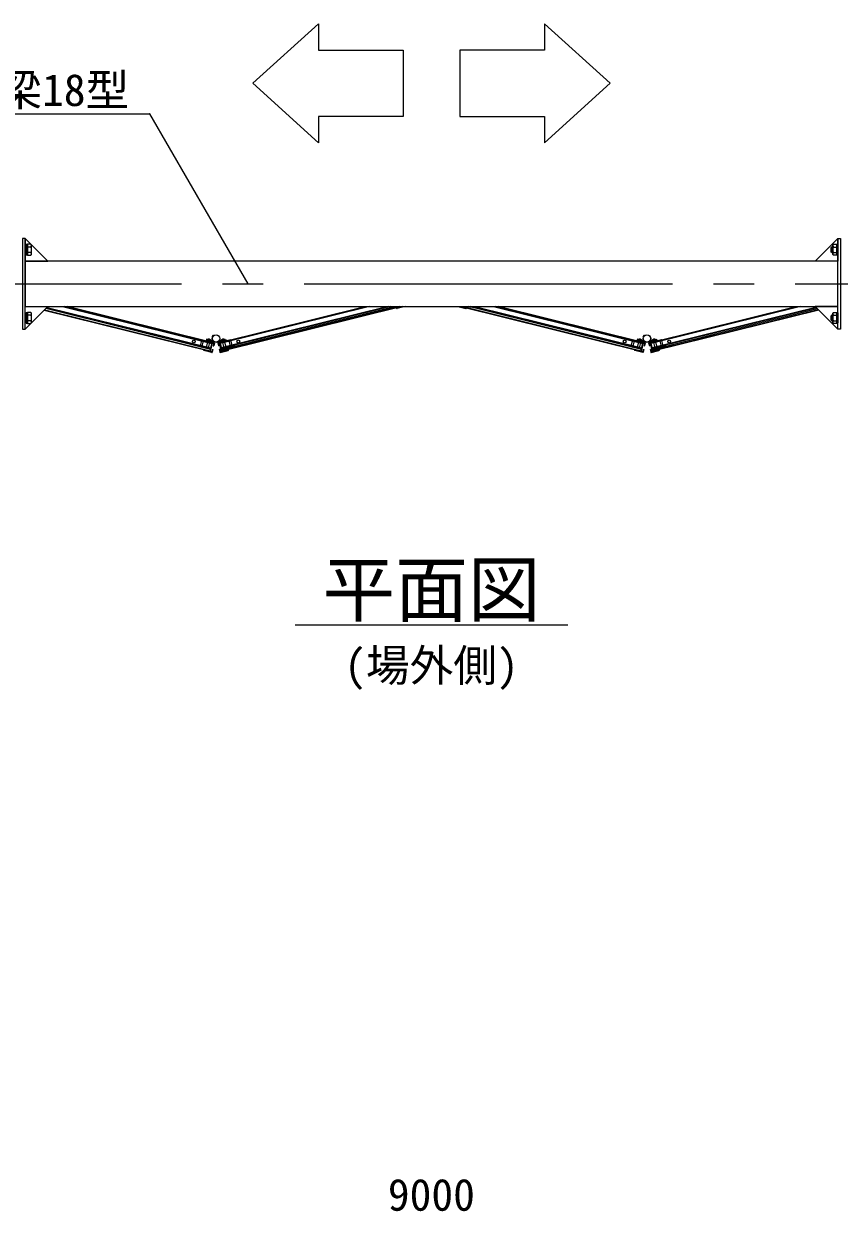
# Model space of a CAD drawing. Units: millimetres, scale not verified. Extents: x -10062 to 10062, y -16938 to 16938.
# Drawn here: x -4260 to -2466, y 11897 to 14510 of the extents above; entities that cross this region are included whole.
import ezdxf
from ezdxf.enums import TextEntityAlignment as Align

# ---------------------------------------------------------------- set-up
doc = ezdxf.new("R2010")
doc.units = ezdxf.units.MM
doc.header["$LTSCALE"] = 90
doc.linetypes.add('CHAIN2', pattern=[12, 9, -1, 1, -1])
doc.linetypes.add('DASHED1', pattern=[1.8, 1.2, -0.6])
for name, color, linetype, lineweight in [('0-6_ﾎﾞﾙﾄ類', 134, 'Continuous', 18), ('0-C_寸法', 134, 'Continuous', 18), ('1-5_中間梁18', 134, 'Continuous', 18), ('1-6_通芯', 134, 'CHAIN2', 18), ('1-9_標準ﾊﾟﾈﾙ', 134, 'Continuous', 18), ('1-B_文字', 134, 'Continuous', 18)]:
    doc.layers.add(name, color=color, linetype=linetype, lineweight=lineweight)
doc.styles.add('ＭＳ ゴシック', font='')
doc.styles.get('ＭＳ ゴシック').set_extended_font_data('MS Gothic')

msp = doc.modelspace()

# ---------------------------------------------------------------- linework, layer by layer
at = {"layer": '0-6_ﾎﾞﾙﾄ類'}
for p, q in [((-4251.2, 14013.31), (-4254.2, 14012.5)), ((-4251.2, 14012.5), (-4254.2, 14011.69)), ((-4243.82, 14018.56), (-4251.2, 14018.56)), ((-4243.82, 14006.44), (-4251.2, 14006.44)), ((-2481.2, 14019.5), (-2483.2, 14017.5)), ((-2483.2, 14007.5), (-2483.2, 14017.5)), ((-2481.2, 14005.5), (-2483.2, 14007.5)), ((-2479.8, 14018.3), (-2482.4, 14018.3)), ((-2479.8, 14006.7), (-2482.4, 14006.7)), ((-2481.2, 14005.5), (-2481.2, 14019.5)), ((-2479.8, 14019.5), (-2481.2, 14019.5)), ((-2479.8, 14005.5), (-2481.2, 14005.5)), ((-2479.8, 14023), (-2478.18, 14024.63)), ((-2479.8, 14002), (-2479.8, 14023)), ((-2478.18, 14018.56), (-2470.8, 14018.56)), ((-2478.18, 14006.44), (-2470.8, 14006.44)), ((-4242.2, 14002), (-4243.82, 14000.37)), ((-2479.8, 14002), (-2478.18, 14000.37)), ((-2479.8, 13873), (-2478.18, 13874.62)), ((-2479.8, 13852), (-2479.8, 13873)), ((-4251.2, 13863.3), (-4254.2, 13862.5)), ((-4251.2, 13862.5), (-4254.2, 13861.69)), ((-4243.82, 13868.56), (-4251.2, 13868.56)), ((-4243.82, 13856.44), (-4251.2, 13856.44)), ((-4242.2, 13852), (-4243.82, 13850.38)), ((-2481.2, 13869.5), (-2483.2, 13867.5)), ((-2483.2, 13857.5), (-2483.2, 13867.5)), ((-2481.2, 13855.5), (-2483.2, 13857.5)), ((-2479.8, 13868.3), (-2482.4, 13868.3)), ((-2479.8, 13856.7), (-2482.4, 13856.7)), ((-2481.2, 13855.5), (-2481.2, 13869.5)), ((-2479.8, 13869.5), (-2481.2, 13869.5)), ((-2479.8, 13855.5), (-2481.2, 13855.5)), ((-2479.8, 13852), (-2478.18, 13850.38)), ((-2478.18, 13868.56), (-2470.8, 13868.56)), ((-2478.18, 13856.44), (-2470.8, 13856.44))]:
    msp.add_line(p, q, dxfattribs=at)
for points in [[(-4254.2, 14023.5), (-4254.2, 14001.5), (-4256.5, 14001.5), (-4256.5, 14023.5)], [(-4254.2, 14023.85), (-4254.2, 14001.15), (-4251.2, 14001.15), (-4251.2, 14023.85)], [(-2470.8, 14001.5), (-2470.8, 14023.5), (-2468.5, 14023.5), (-2468.5, 14001.5)], [(-4254.2, 13873.5), (-4254.2, 13851.5), (-4256.5, 13851.5), (-4256.5, 13873.5)], [(-4254.2, 13873.85), (-4254.2, 13851.15), (-4251.2, 13851.15), (-4251.2, 13873.85)], [(-2470.8, 13851.5), (-2470.8, 13873.5), (-2468.5, 13873.5), (-2468.5, 13851.5)]]:
    msp.add_lwpolyline(points, close=True, dxfattribs=at)
for points in [[(-4243.82, 14024.63), (-4251.2, 14024.63), (-4251.2, 14000.37), (-4243.82, 14000.37)], [(-4242.2, 14002), (-4242.2, 14023), (-4243.82, 14024.63)], [(-2478.18, 14024.63), (-2470.8, 14024.63), (-2470.8, 14000.37), (-2478.18, 14000.37)], [(-4243.82, 13874.62), (-4251.2, 13874.62), (-4251.2, 13850.38), (-4243.82, 13850.38)], [(-4242.2, 13852), (-4242.2, 13873), (-4243.82, 13874.62)], [(-2478.18, 13874.62), (-2470.8, 13874.62), (-2470.8, 13850.38), (-2478.18, 13850.38)]]:
    msp.add_lwpolyline(points, dxfattribs=at)
for centre, radius, start, end in [((-4246.86, 14021.6), 4.28, 315, 45), ((-4254.33, 14012.5), 12.12, 330, 30), ((-4246.86, 14003.41), 4.28, 315, 45), ((-2467.67, 14012.5), 12.12, 150, 210), ((-2475.14, 14021.6), 4.28, 135, 225), ((-2475.14, 14003.41), 4.28, 135, 225), ((-4246.86, 13871.59), 4.28, 315, 45), ((-2475.14, 13871.59), 4.28, 135, 225), ((-4254.33, 13862.5), 12.12, 330, 30), ((-4246.86, 13853.4), 4.28, 315, 45), ((-2467.67, 13862.5), 12.12, 150, 210), ((-2475.14, 13853.4), 4.28, 135, 225)]:
    msp.add_arc(centre, radius, start, end, dxfattribs=at)
at = {"layer": '1-5_中間梁18'}
for points in [[(-4256.5, 13837.5), (-4256.5, 14037.5), (-4262.5, 14037.5), (-4262.5, 13837.5)], [(-4256.5, 13987.5), (-4206.5, 13987.5), (-4256.5, 14037.5)], [(-2468.5, 13987.5), (-2518.5, 13987.5), (-2468.5, 14037.5)], [(-2468.5, 13837.5), (-2468.5, 14037.5), (-2462.5, 14037.5), (-2462.5, 13837.5)], [(-4256.5, 13887.5), (-2468.5, 13887.5), (-2468.5, 13987.5), (-4256.5, 13987.5)], [(-4256.5, 13887.5), (-4206.5, 13887.5), (-4256.5, 13837.5)], [(-2468.5, 13887.5), (-2518.5, 13887.5), (-2468.5, 13837.5)]]:
    msp.add_lwpolyline(points, close=True, dxfattribs=at)
at = {"layer": '1-6_通芯'}
msp.add_line((-7962.5, 13937.5), (2038.5, 13937.5), dxfattribs=at)
at = {"layer": '1-9_標準ﾊﾟﾈﾙ'}
for p, q in [((-4213.37, 13880.63), (-3849.45, 13790.47)), ((-4208.25, 13885.75), (-3847.96, 13796.49)), ((-4174.15, 13887.5), (-3845.58, 13806.09)), ((-3498.85, 13887.5), (-3827.42, 13806.09)), ((-3457.69, 13887.5), (-3825.04, 13796.49)), ((-3431.91, 13887.5), (-3823.54, 13790.47)), ((-3452.7, 13887.5), (-3455.9, 13886.7)), ((-3455.9, 13886.7), (-3455.54, 13885.25)), ((-3452.62, 13885.97), (-3455.54, 13885.25)), ((-3426.92, 13887.5), (-3439.61, 13884.35)), ((-3420.68, 13887.5), (-3437.79, 13883.26)), ((-3304.31, 13887.5), (-3287.21, 13883.26)), ((-3298.08, 13887.5), (-3285.4, 13884.35)), ((-3293.09, 13887.5), (-2901.46, 13790.47)), ((-3272.37, 13885.97), (-3269.46, 13885.25)), ((-3272.3, 13887.5), (-3269.1, 13886.7)), ((-3269.1, 13886.7), (-3269.46, 13885.25)), ((-3267.32, 13887.5), (-2899.96, 13796.49)), ((-3226.15, 13887.5), (-2897.59, 13806.09)), ((-2550.85, 13887.5), (-2879.41, 13806.09)), ((-2516.75, 13885.75), (-2877.04, 13796.49)), ((-2511.63, 13880.63), (-2875.55, 13790.47)), ((-3843.46, 13823.98), (-3845.18, 13821.52)), ((-3845.06, 13820.83), (-3844.39, 13820.36)), ((-3842.06, 13823.61), (-3842.77, 13824.11)), ((-2895.46, 13823.98), (-2897.18, 13821.52)), ((-2897.06, 13820.83), (-2896.38, 13820.36)), ((-2894.06, 13823.61), (-2894.76, 13824.11)), ((-3877.37, 13802.53), (-3877.73, 13801.08)), ((-3874.82, 13800.36), (-3877.73, 13801.08)), ((-3848.25, 13795.32), (-3877.37, 13802.53)), ((-3869.56, 13813.27), (-3869.32, 13814.24)), ((-3845.29, 13807.26), (-3869.56, 13813.27)), ((-3868.71, 13814.6), (-3840.56, 13807.63)), ((-3865.11, 13797.95), (-3865.48, 13798.56)), ((-3848.62, 13793.86), (-3865.11, 13797.95)), ((-3857.22, 13815.88), (-3857.7, 13813.94)), ((-3840.47, 13809.66), (-3857.7, 13813.94)), ((-3843.59, 13812.5), (-3857.22, 13815.88)), ((-3848.62, 13793.86), (-3849.74, 13789.3)), ((-3845.29, 13807.26), (-3848.25, 13795.32)), ((-3845, 13817.19), (-3845, 13812.85)), ((-3844.59, 13793.44), (-3843.63, 13793.19)), ((-3842.68, 13801.2), (-3841.7, 13800.96)), ((-3840.2, 13807.03), (-3841.7, 13800.96)), ((-3832.8, 13807.03), (-3831.3, 13800.96)), ((-3832.53, 13809.66), (-3815.3, 13813.94)), ((-3804.29, 13814.6), (-3832.43, 13807.63)), ((-3830.33, 13801.2), (-3831.3, 13800.96)), ((-3829.4, 13812.5), (-3815.78, 13815.88)), ((-3828.4, 13793.44), (-3829.37, 13793.19)), ((-3828, 13817.19), (-3828, 13812.85)), ((-3827.71, 13807.26), (-3803.45, 13813.27)), ((-3827.71, 13807.26), (-3824.75, 13795.32)), ((-3826.46, 13813.24), (-3825.98, 13811.29)), ((-3824.75, 13795.32), (-3795.63, 13802.53)), ((-3824.39, 13793.86), (-3807.89, 13797.95)), ((-3824.39, 13793.86), (-3823.25, 13789.3)), ((-3815.78, 13815.88), (-3815.3, 13813.94)), ((-3807.89, 13797.95), (-3807.52, 13798.56)), ((-3803.45, 13813.27), (-3803.68, 13814.24)), ((-3798.18, 13800.36), (-3795.27, 13801.08)), ((-3795.63, 13802.53), (-3795.27, 13801.08)), ((-2929.37, 13802.53), (-2929.73, 13801.08)), ((-2926.82, 13800.36), (-2929.73, 13801.08)), ((-2900.25, 13795.32), (-2929.37, 13802.53)), ((-2921.56, 13813.27), (-2921.32, 13814.24)), ((-2897.29, 13807.26), (-2921.56, 13813.27)), ((-2920.72, 13814.6), (-2892.56, 13807.63)), ((-2917.12, 13797.95), (-2917.48, 13798.56)), ((-2900.61, 13793.86), (-2917.12, 13797.95)), ((-2909.22, 13815.88), (-2909.7, 13813.94)), ((-2892.47, 13809.66), (-2909.7, 13813.94)), ((-2895.6, 13812.5), (-2909.22, 13815.88)), ((-2900.61, 13793.86), (-2901.74, 13789.3)), ((-2897.29, 13807.26), (-2900.25, 13795.32)), ((-2897, 13817.19), (-2897, 13812.85)), ((-2896.6, 13793.44), (-2895.62, 13793.19)), ((-2894.67, 13801.2), (-2893.7, 13800.96)), ((-2892.2, 13807.03), (-2893.7, 13800.96)), ((-2884.8, 13807.03), (-2883.29, 13800.96)), ((-2884.54, 13809.66), (-2867.3, 13813.94)), ((-2856.28, 13814.6), (-2884.44, 13807.63)), ((-2882.33, 13801.2), (-2883.29, 13800.96)), ((-2881.4, 13812.5), (-2867.78, 13815.88)), ((-2880.41, 13793.44), (-2881.38, 13793.19)), ((-2880, 13817.19), (-2880, 13812.85)), ((-2879.7, 13807.26), (-2855.44, 13813.27)), ((-2879.7, 13807.26), (-2876.75, 13795.32)), ((-2878.46, 13813.24), (-2877.97, 13811.29)), ((-2876.75, 13795.32), (-2847.63, 13802.53)), ((-2876.39, 13793.86), (-2859.88, 13797.95)), ((-2876.39, 13793.86), (-2875.26, 13789.3)), ((-2867.78, 13815.88), (-2867.3, 13813.94)), ((-2859.88, 13797.95), (-2859.53, 13798.56)), ((-2855.44, 13813.27), (-2855.68, 13814.24)), ((-2850.18, 13800.36), (-2847.27, 13801.08)), ((-2847.63, 13802.53), (-2847.27, 13801.08)), ((-3849.74, 13789.3), (-3864.06, 13792.85)), ((-3845.74, 13786.76), (-3862.96, 13791.03)), ((-3843.63, 13793.19), (-3845.13, 13787.13)), ((-3829.37, 13793.19), (-3827.87, 13787.13)), ((-3827.27, 13786.76), (-3810.03, 13791.03)), ((-3823.25, 13789.3), (-3808.94, 13792.85)), ((-2901.74, 13789.3), (-2916.06, 13792.85)), ((-2897.74, 13786.76), (-2914.97, 13791.03)), ((-2895.62, 13793.19), (-2897.13, 13787.13)), ((-2881.38, 13793.19), (-2879.87, 13787.13)), ((-2879.26, 13786.76), (-2862.04, 13791.03)), ((-2875.26, 13789.3), (-2860.94, 13792.85))]:
    msp.add_line(p, q, dxfattribs=at)
at = {"layer": '1-9_標準ﾊﾟﾈﾙ', "linetype": 'DASHED1'}
for p, q in [((-3450.02, 13887.5), (-3449.93, 13887.15)), ((-3274.98, 13887.5), (-3275.06, 13887.15)), ((-3871.65, 13801.11), (-3871.88, 13800.14)), ((-3868.69, 13813.06), (-3871.65, 13801.11)), ((-3867.57, 13800.1), (-3867.8, 13799.13)), ((-3864.61, 13812.04), (-3867.57, 13800.1)), ((-3855.1, 13809.69), (-3858.06, 13797.75)), ((-3854.74, 13811.14), (-3855.1, 13809.69)), ((-3851.02, 13808.67), (-3853.98, 13796.74)), ((-3850.66, 13810.13), (-3851.02, 13808.67)), ((-3822.35, 13810.13), (-3821.98, 13808.67)), ((-3821.98, 13808.67), (-3819.02, 13796.74)), ((-3818.27, 13811.14), (-3817.9, 13809.69)), ((-3817.9, 13809.69), (-3814.95, 13797.75)), ((-3808.39, 13812.04), (-3805.43, 13800.1)), ((-3805.43, 13800.1), (-3805.19, 13799.13)), ((-3804.32, 13813.06), (-3801.36, 13801.11)), ((-3801.36, 13801.11), (-3801.11, 13800.14)), ((-2923.64, 13801.11), (-2923.88, 13800.14)), ((-2920.69, 13813.06), (-2923.64, 13801.11)), ((-2919.56, 13800.1), (-2919.81, 13799.13)), ((-2916.61, 13812.04), (-2919.56, 13800.1)), ((-2907.1, 13809.69), (-2910.05, 13797.75)), ((-2906.74, 13811.14), (-2907.1, 13809.69)), ((-2903.02, 13808.67), (-2905.97, 13796.74)), ((-2902.66, 13810.13), (-2903.02, 13808.67)), ((-2874.34, 13810.13), (-2873.98, 13808.67)), ((-2873.98, 13808.67), (-2871.02, 13796.74)), ((-2870.26, 13811.14), (-2869.9, 13809.69)), ((-2869.9, 13809.69), (-2866.94, 13797.75)), ((-2860.39, 13812.04), (-2857.44, 13800.1)), ((-2857.44, 13800.1), (-2857.19, 13799.13)), ((-2856.31, 13813.06), (-2853.36, 13801.11)), ((-2853.36, 13801.11), (-2853.12, 13800.14))]:
    msp.add_line(p, q, dxfattribs=at)
at = {"layer": '1-9_標準ﾊﾟﾈﾙ'}
for points in [[(-4214.36, 13879.64), (-3849.74, 13789.3), (-3845.01, 13808.42), (-4164.16, 13887.5)], [(-4213.37, 13880.63), (-3849.45, 13790.47), (-3848.73, 13793.37), (-4210.89, 13883.11)], [(-4209.24, 13884.76), (-3848.25, 13795.32), (-3845.29, 13807.26), (-4169.16, 13887.5)], [(-3426.92, 13887.5), (-3823.25, 13789.3), (-3828, 13808.42), (-3508.83, 13887.5)], [(-3452.7, 13887.5), (-3824.75, 13795.32), (-3827.71, 13807.26), (-3503.84, 13887.5)], [(-3431.91, 13887.5), (-3823.54, 13790.47), (-3824.27, 13793.37), (-3444.38, 13887.5)], [(-3452.62, 13885.97), (-3452.26, 13886.58), (-3448.54, 13887.5)], [(-3298.08, 13887.5), (-2901.74, 13789.3), (-2897, 13808.42), (-3216.17, 13887.5)], [(-3293.09, 13887.5), (-2901.46, 13790.47), (-2900.74, 13793.37), (-3280.62, 13887.5)], [(-3272.37, 13885.97), (-3272.73, 13886.58), (-3276.46, 13887.5)], [(-3272.3, 13887.5), (-2900.25, 13795.32), (-2897.29, 13807.26), (-3221.15, 13887.5)], [(-2510.64, 13879.64), (-2875.26, 13789.3), (-2879.99, 13808.42), (-2560.83, 13887.5)], [(-2515.76, 13884.76), (-2876.75, 13795.32), (-2879.7, 13807.26), (-2555.85, 13887.5)], [(-2511.63, 13880.63), (-2875.55, 13790.47), (-2876.26, 13793.37), (-2514.11, 13883.11)], [(-3874.82, 13800.36), (-3874.21, 13800.72), (-3865.48, 13798.56)], [(-3844.59, 13793.44), (-3845.86, 13788.34), (-3848.77, 13789.06), (-3844.32, 13807.02), (-3841.41, 13806.3), (-3842.68, 13801.2)], [(-3828.4, 13793.44), (-3827.14, 13788.34), (-3824.23, 13789.06), (-3828.68, 13807.02), (-3831.59, 13806.3), (-3830.33, 13801.2)], [(-3798.18, 13800.36), (-3798.78, 13800.72), (-3807.52, 13798.56)], [(-2926.82, 13800.36), (-2926.22, 13800.72), (-2917.48, 13798.56)], [(-2896.6, 13793.44), (-2897.86, 13788.34), (-2900.77, 13789.06), (-2896.33, 13807.02), (-2893.41, 13806.3), (-2894.67, 13801.2)], [(-2880.41, 13793.44), (-2879.14, 13788.34), (-2876.23, 13789.06), (-2880.68, 13807.02), (-2883.59, 13806.3), (-2882.33, 13801.2)], [(-2850.18, 13800.36), (-2850.79, 13800.72), (-2859.53, 13798.56)]]:
    msp.add_lwpolyline(points, dxfattribs=at)
for points in [[(-3842.17, 13810.09), (-3857.7, 13813.94), (-3858.18, 13811.99), (-3842.65, 13808.15)], [(-3830.83, 13810.09), (-3815.3, 13813.94), (-3814.82, 13811.99), (-3830.35, 13808.15)], [(-2894.17, 13810.09), (-2909.7, 13813.94), (-2910.18, 13811.99), (-2894.65, 13808.15)], [(-2882.83, 13810.09), (-2867.3, 13813.94), (-2866.82, 13811.99), (-2882.35, 13808.15)]]:
    msp.add_lwpolyline(points, close=True, dxfattribs=at)
for centre, radius in [((-3836.5, 13817.19), 8.5), ((-3836.5, 13817.19), 8), ((-2888.5, 13817.19), 8.5), ((-2888.5, 13817.19), 8), ((-3885.6, 13810.9), 3), ((-3787.4, 13810.9), 3), ((-2937.6, 13810.9), 3), ((-2839.4, 13810.9), 3)]:
    msp.add_circle(centre, radius, dxfattribs=at)
for centre, radius, start, end in [((-3449.7, 13894.94), 8.5, 255.843, 298.925), ((-3438.15, 13884.71), 1.5, 193.91583, 283.91583), ((-3286.84, 13884.71), 1.5, 256.08417, 346.08417), ((-3275.3, 13894.94), 8.5, 241.075, 284.157), ((-3844.77, 13821.25), 0.504, 145, 235), ((-3843.04, 13823.7), 0.504, 55, 145), ((-2896.77, 13821.25), 0.504, 145, 235), ((-2895.05, 13823.7), 0.504, 55, 145), ((-3868.04, 13806.92), 8.5, 228.012, 284.157), ((-3868.83, 13814.12), 0.504, 76.08417, 166.08417), ((-3853.54, 13807.24), 8.5, 48.012, 104.157), ((-3840.69, 13807.14), 0.504, 346.08417, 76.08417), ((-3832.32, 13807.14), 0.504, 103.91583, 193.91583), ((-3819.46, 13807.24), 8.5, 75.843, 131.988), ((-3804.96, 13806.92), 8.5, 255.843, 311.988), ((-3804.17, 13814.12), 0.504, 13.91583, 103.91583), ((-2920.04, 13806.92), 8.5, 228.012, 284.157), ((-2920.83, 13814.12), 0.504, 76.08417, 166.08417), ((-2905.54, 13807.24), 8.5, 48.012, 104.157), ((-2892.68, 13807.14), 0.504, 346.08417, 76.08417), ((-2884.31, 13807.14), 0.504, 103.91583, 193.91583), ((-2871.46, 13807.24), 8.5, 75.843, 131.988), ((-2856.96, 13806.92), 8.5, 255.843, 311.988), ((-2856.17, 13814.12), 0.504, 13.91583, 103.91583), ((-3862.6, 13792.48), 1.5, 166.08417, 256.08417), ((-3845.62, 13787.24), 0.504, 256.08417, 346.08417), ((-3827.38, 13787.24), 0.504, 193.91583, 283.91583), ((-3810.39, 13792.48), 1.5, 283.91583, 13.91583), ((-2914.61, 13792.48), 1.5, 166.08417, 256.08417), ((-2897.61, 13787.24), 0.504, 256.08417, 346.08417), ((-2879.39, 13787.24), 0.504, 193.91583, 283.91583), ((-2862.4, 13792.48), 1.5, 283.91583, 13.91583)]:
    msp.add_arc(centre, radius, start, end, dxfattribs=at)
at = {"layer": '1-B_文字'}
for p, q in [((-4507.29, 14311.82), (-3982.8, 14311.82)), ((-3662.5, 13187.5), (-3062.5, 13187.5))]:
    msp.add_line(p, q, dxfattribs=at)
for points in [[(-3755.66, 14378.97), (-3611.25, 14509.74), (-3611.25, 14451.84), (-3424.61, 14451.84), (-3424.61, 14305.82), (-3611.25, 14305.82), (-3611.25, 14247.93)], [(-2969.33, 14378.97), (-3113.75, 14509.74), (-3113.75, 14451.84), (-3300.39, 14451.84), (-3300.39, 14305.82), (-3113.75, 14305.82), (-3113.75, 14247.93)]]:
    msp.add_lwpolyline(points, close=True, dxfattribs=at)
msp.add_lwpolyline([(-3766.1, 13937.5), (-3982.21, 14311.82), (-3982.57, 14311.82)], dxfattribs=at)

# ---------------------------------------------------------------- texts
at = {"layer": '0-C_寸法', "style": 'ＭＳ ゴシック'}
msp.add_text('9000', height=70.38, dxfattribs=at).set_placement((-3458.5, 11877.4), align=Align.BOTTOM_LEFT)
at = {"layer": '1-B_文字', "style": 'ＭＳ ゴシック'}
for s, height, p in [('中間梁18型', 70.38, (-4507.29, 14307.72)), ('平面図', 117.3, (-3602.5, 13171.5)), ('(場外側)', 70.38, (-3554.5, 13041.9))]:
    msp.add_text(s, height=height, dxfattribs=at).set_placement(p, align=Align.BOTTOM_LEFT)

doc.saveas('drawing.dxf')
